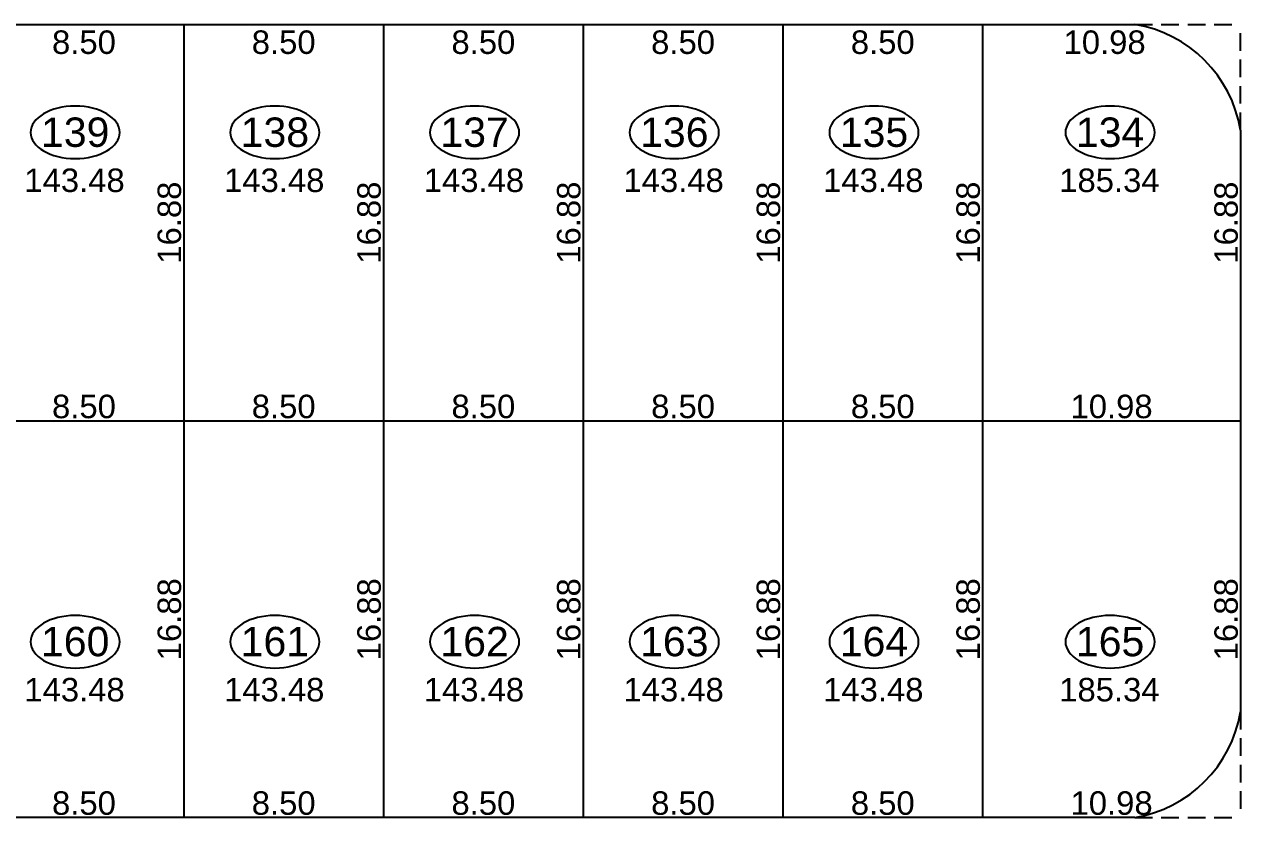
# Model space of a CAD drawing. Header units: millimetres. Extents: x 9625 to 10808, y -1607 to -1252.
# Drawn here: x 10539.6 to 10591.4, y -1412.4 to -1378.6 of the extents above; entities that cross this region are included whole.
import ezdxf

# ---------------------------------------------------------------- set-up
doc = ezdxf.new("R2010")
doc.units = ezdxf.units.MM
doc.header["$LTSCALE"] = 3
doc.header["$MEASUREMENT"] = 0
doc.header["$PDMODE"] = 35
doc.header["$PDSIZE"] = 1
doc.linetypes.add('HIDDEN', pattern=[0.375, 0.25, -0.125])
doc.layers.get('Defpoints').update_dxf_attribs({"linetype": 'HIDDEN'})
for name, color, linetype in [('DIM1', 8, 'Continuous'), ('PLOT TEXT', 3, 'Continuous'), ('WALL', 6, 'Continuous')]:
    doc.layers.add(name, color=color, linetype=linetype)
doc.styles.add('ARIAL', font='arial.ttf')
doc.styles.get("Standard").update_dxf_attribs({"font": 'arial.ttf'})
doc.dimstyles.get("Standard").update_dxf_attribs({"dimtxt": 1, "dimasz": 0, "dimexe": 0, "dimexo": 0, "dimgap": 0.1, "dimtad": 1, "dimzin": 0, "dimdsep": 46, "dimtxsty": 'Standard', "dimcen": 0, "dimse1": 1, "dimse2": 1, "dimsd1": 1, "dimsd2": 1, "dimclrd": 256, "dimclre": 256, "dimclrt": 3, "dimadec": 0, "dimazin": 0, "dimtfac": 1, "dimtix": 1, "dimtofl": 0, "dimtmove": 2, "dimatfit": 3, "dimfxl": 1, "dimtolj": 1, "dimtzin": 0, "dimlwd": -1, "dimlwe": -1, "dimarcsym": 0})

# ---------------------------------------------------------------- blocks, each defined once
blk = doc.blocks.new('*D682')
at = {"layer": 'Defpoints', "color": 0}
for p in [(10591.388, -1378.571), (10591.388, -1395.451), (10591.388, -1395.451)]:
    blk.add_point(p, dxfattribs=at)
at = {"layer": 'DIM1', "color": 3, "insert": (10590.778, -1387.011), "char_height": 1, "attachment_point": 5, "rotation": 90}
blk.add_mtext('\\A1;16.88', dxfattribs=at)
blk = doc.blocks.new('*D681')
at = {"layer": 'Defpoints', "color": 0}
for p in [(10591.388, -1395.451), (10591.388, -1412.331), (10591.388, -1412.331)]:
    blk.add_point(p, dxfattribs=at)
at = {"layer": 'DIM1', "color": 3, "insert": (10590.778, -1403.891), "char_height": 1, "attachment_point": 5, "rotation": 90}
blk.add_mtext('\\A1;16.88', dxfattribs=at)
blk = doc.blocks.new('*D680')
at = {"layer": 'Defpoints', "color": 0}
for p in [(10580.408, -1412.331), (10591.388, -1412.331), (10591.388, -1412.331)]:
    blk.add_point(p, dxfattribs=at)
at = {"layer": 'DIM1', "color": 3, "insert": (10585.898, -1411.72), "char_height": 1, "attachment_point": 5}
blk.add_mtext('\\A1;10.98', dxfattribs=at)
blk = doc.blocks.new('*D679')
at = {"layer": 'Defpoints', "color": 0}
for p in [(10580.408, -1395.451), (10591.388, -1395.451), (10591.388, -1395.451)]:
    blk.add_point(p, dxfattribs=at)
at = {"layer": 'DIM1', "color": 3, "insert": (10585.898, -1394.84), "char_height": 1, "attachment_point": 5}
blk.add_mtext('\\A1;10.98', dxfattribs=at)
blk = doc.blocks.new('*D678')
at = {"layer": 'Defpoints', "color": 0}
for p in [(10580.408, -1378.571), (10591.388, -1378.571), (10591.388, -1378.571)]:
    blk.add_point(p, dxfattribs=at)
at = {"layer": 'DIM1', "color": 3, "insert": (10585.601, -1379.337), "char_height": 1, "attachment_point": 5}
blk.add_mtext('\\A1;10.98', dxfattribs=at)
blk = doc.blocks.new('*D677')
at = {"layer": 'Defpoints', "color": 0}
for p in [(10580.408, -1395.451), (10580.408, -1412.331), (10580.408, -1412.331)]:
    blk.add_point(p, dxfattribs=at)
at = {"layer": 'DIM1', "color": 3, "insert": (10579.798, -1403.891), "char_height": 1, "attachment_point": 5, "rotation": 90}
blk.add_mtext('\\A1;16.88', dxfattribs=at)
blk = doc.blocks.new('*D676')
at = {"layer": 'Defpoints', "color": 0}
for p in [(10580.408, -1378.571), (10580.408, -1395.451), (10580.408, -1395.451)]:
    blk.add_point(p, dxfattribs=at)
at = {"layer": 'DIM1', "color": 3, "insert": (10579.798, -1387.011), "char_height": 1, "attachment_point": 5, "rotation": 90}
blk.add_mtext('\\A1;16.88', dxfattribs=at)
blk = doc.blocks.new('*D675')
at = {"layer": 'Defpoints', "color": 0}
for p in [(10571.908, -1412.331), (10580.408, -1412.331), (10580.408, -1412.331)]:
    blk.add_point(p, dxfattribs=at)
at = {"layer": 'DIM1', "color": 3, "insert": (10576.158, -1411.72), "char_height": 1, "attachment_point": 5}
blk.add_mtext('\\A1;8.50', dxfattribs=at)
blk = doc.blocks.new('*D674')
at = {"layer": 'Defpoints', "color": 0}
for p in [(10571.908, -1395.451), (10580.408, -1395.451), (10580.408, -1395.451)]:
    blk.add_point(p, dxfattribs=at)
at = {"layer": 'DIM1', "color": 3, "insert": (10576.158, -1394.84), "char_height": 1, "attachment_point": 5}
blk.add_mtext('\\A1;8.50', dxfattribs=at)
blk = doc.blocks.new('*D673')
at = {"layer": 'Defpoints', "color": 0}
for p in [(10571.908, -1378.571), (10580.408, -1378.571), (10580.408, -1378.571)]:
    blk.add_point(p, dxfattribs=at)
at = {"layer": 'DIM1', "color": 3, "insert": (10576.158, -1379.337), "char_height": 1, "attachment_point": 5}
blk.add_mtext('\\A1;8.50', dxfattribs=at)
blk = doc.blocks.new('*D672')
at = {"layer": 'Defpoints', "color": 0}
for p in [(10571.908, -1395.451), (10571.908, -1412.331), (10571.908, -1412.331)]:
    blk.add_point(p, dxfattribs=at)
at = {"layer": 'DIM1', "color": 3, "insert": (10571.298, -1403.891), "char_height": 1, "attachment_point": 5, "rotation": 90}
blk.add_mtext('\\A1;16.88', dxfattribs=at)
blk = doc.blocks.new('*D671')
at = {"layer": 'Defpoints', "color": 0}
for p in [(10571.908, -1378.571), (10571.908, -1395.451), (10571.908, -1395.451)]:
    blk.add_point(p, dxfattribs=at)
at = {"layer": 'DIM1', "color": 3, "insert": (10571.298, -1387.011), "char_height": 1, "attachment_point": 5, "rotation": 90}
blk.add_mtext('\\A1;16.88', dxfattribs=at)
blk = doc.blocks.new('*D670')
at = {"layer": 'Defpoints', "color": 0}
for p in [(10563.408, -1412.331), (10571.908, -1412.331), (10571.908, -1412.331)]:
    blk.add_point(p, dxfattribs=at)
at = {"layer": 'DIM1', "color": 3, "insert": (10567.658, -1411.72), "char_height": 1, "attachment_point": 5}
blk.add_mtext('\\A1;8.50', dxfattribs=at)
blk = doc.blocks.new('*D669')
at = {"layer": 'Defpoints', "color": 0}
for p in [(10563.408, -1395.451), (10571.908, -1395.451), (10571.908, -1395.451)]:
    blk.add_point(p, dxfattribs=at)
at = {"layer": 'DIM1', "color": 3, "insert": (10567.658, -1394.84), "char_height": 1, "attachment_point": 5}
blk.add_mtext('\\A1;8.50', dxfattribs=at)
blk = doc.blocks.new('*D668')
at = {"layer": 'Defpoints', "color": 0}
for p in [(10563.408, -1378.571), (10571.908, -1378.571), (10571.908, -1378.571)]:
    blk.add_point(p, dxfattribs=at)
at = {"layer": 'DIM1', "color": 3, "insert": (10567.658, -1379.337), "char_height": 1, "attachment_point": 5}
blk.add_mtext('\\A1;8.50', dxfattribs=at)
blk = doc.blocks.new('*D667')
at = {"layer": 'Defpoints', "color": 0}
for p in [(10563.408, -1395.451), (10563.408, -1412.331), (10563.408, -1412.331)]:
    blk.add_point(p, dxfattribs=at)
at = {"layer": 'DIM1', "color": 3, "insert": (10562.798, -1403.891), "char_height": 1, "attachment_point": 5, "rotation": 90}
blk.add_mtext('\\A1;16.88', dxfattribs=at)
blk = doc.blocks.new('*D666')
at = {"layer": 'Defpoints', "color": 0}
for p in [(10563.408, -1378.571), (10563.408, -1395.451), (10563.408, -1395.451)]:
    blk.add_point(p, dxfattribs=at)
at = {"layer": 'DIM1', "color": 3, "insert": (10562.798, -1387.011), "char_height": 1, "attachment_point": 5, "rotation": 90}
blk.add_mtext('\\A1;16.88', dxfattribs=at)
blk = doc.blocks.new('*D665')
at = {"layer": 'Defpoints', "color": 0}
for p in [(10554.908, -1412.331), (10563.408, -1412.331), (10563.408, -1412.331)]:
    blk.add_point(p, dxfattribs=at)
at = {"layer": 'DIM1', "color": 3, "insert": (10559.158, -1411.72), "char_height": 1, "attachment_point": 5}
blk.add_mtext('\\A1;8.50', dxfattribs=at)
blk = doc.blocks.new('*D664')
at = {"layer": 'Defpoints', "color": 0}
for p in [(10554.908, -1395.451), (10563.408, -1395.451), (10563.408, -1395.451)]:
    blk.add_point(p, dxfattribs=at)
at = {"layer": 'DIM1', "color": 3, "insert": (10559.158, -1394.84), "char_height": 1, "attachment_point": 5}
blk.add_mtext('\\A1;8.50', dxfattribs=at)
blk = doc.blocks.new('*D663')
at = {"layer": 'Defpoints', "color": 0}
for p in [(10554.908, -1378.571), (10563.408, -1378.571), (10563.408, -1378.571)]:
    blk.add_point(p, dxfattribs=at)
at = {"layer": 'DIM1', "color": 3, "insert": (10559.158, -1379.337), "char_height": 1, "attachment_point": 5}
blk.add_mtext('\\A1;8.50', dxfattribs=at)
blk = doc.blocks.new('*D662')
at = {"layer": 'Defpoints', "color": 0}
for p in [(10554.908, -1395.451), (10554.908, -1412.331), (10554.908, -1412.331)]:
    blk.add_point(p, dxfattribs=at)
at = {"layer": 'DIM1', "color": 3, "insert": (10554.298, -1403.891), "char_height": 1, "attachment_point": 5, "rotation": 90}
blk.add_mtext('\\A1;16.88', dxfattribs=at)
blk = doc.blocks.new('*D661')
at = {"layer": 'Defpoints', "color": 0}
for p in [(10554.908, -1378.571), (10554.908, -1395.451), (10554.908, -1395.451)]:
    blk.add_point(p, dxfattribs=at)
at = {"layer": 'DIM1', "color": 3, "insert": (10554.298, -1387.011), "char_height": 1, "attachment_point": 5, "rotation": 90}
blk.add_mtext('\\A1;16.88', dxfattribs=at)
blk = doc.blocks.new('*D660')
at = {"layer": 'Defpoints', "color": 0}
for p in [(10546.408, -1412.331), (10554.908, -1412.331), (10554.908, -1412.331)]:
    blk.add_point(p, dxfattribs=at)
at = {"layer": 'DIM1', "color": 3, "insert": (10550.658, -1411.72), "char_height": 1, "attachment_point": 5}
blk.add_mtext('\\A1;8.50', dxfattribs=at)
blk = doc.blocks.new('*D659')
at = {"layer": 'Defpoints', "color": 0}
for p in [(10546.408, -1395.451), (10554.908, -1395.451), (10554.908, -1395.451)]:
    blk.add_point(p, dxfattribs=at)
at = {"layer": 'DIM1', "color": 3, "insert": (10550.658, -1394.84), "char_height": 1, "attachment_point": 5}
blk.add_mtext('\\A1;8.50', dxfattribs=at)
blk = doc.blocks.new('*D658')
at = {"layer": 'Defpoints', "color": 0}
for p in [(10546.408, -1378.571), (10554.908, -1378.571), (10554.908, -1378.571)]:
    blk.add_point(p, dxfattribs=at)
at = {"layer": 'DIM1', "color": 3, "insert": (10550.658, -1379.337), "char_height": 1, "attachment_point": 5}
blk.add_mtext('\\A1;8.50', dxfattribs=at)
blk = doc.blocks.new('*D657')
at = {"layer": 'Defpoints', "color": 0}
for p in [(10546.408, -1395.451), (10546.408, -1412.331), (10546.408, -1412.331)]:
    blk.add_point(p, dxfattribs=at)
at = {"layer": 'DIM1', "color": 3, "insert": (10545.798, -1403.891), "char_height": 1, "attachment_point": 5, "rotation": 90}
blk.add_mtext('\\A1;16.88', dxfattribs=at)
blk = doc.blocks.new('*D656')
at = {"layer": 'Defpoints', "color": 0}
for p in [(10546.408, -1378.571), (10546.408, -1395.451), (10546.408, -1395.451)]:
    blk.add_point(p, dxfattribs=at)
at = {"layer": 'DIM1', "color": 3, "insert": (10545.798, -1387.011), "char_height": 1, "attachment_point": 5, "rotation": 90}
blk.add_mtext('\\A1;16.88', dxfattribs=at)
blk = doc.blocks.new('*D655')
at = {"layer": 'Defpoints', "color": 0}
for p in [(10537.908, -1412.331), (10546.408, -1412.331), (10546.408, -1412.331)]:
    blk.add_point(p, dxfattribs=at)
at = {"layer": 'DIM1', "color": 3, "insert": (10542.158, -1411.72), "char_height": 1, "attachment_point": 5}
blk.add_mtext('\\A1;8.50', dxfattribs=at)
blk = doc.blocks.new('*D654')
at = {"layer": 'Defpoints', "color": 0}
for p in [(10537.908, -1395.451), (10546.408, -1395.451), (10546.408, -1395.451)]:
    blk.add_point(p, dxfattribs=at)
at = {"layer": 'DIM1', "color": 3, "insert": (10542.158, -1394.84), "char_height": 1, "attachment_point": 5}
blk.add_mtext('\\A1;8.50', dxfattribs=at)
blk = doc.blocks.new('*D653')
at = {"layer": 'Defpoints', "color": 0}
for p in [(10537.908, -1378.571), (10546.408, -1378.571), (10546.408, -1378.571)]:
    blk.add_point(p, dxfattribs=at)
at = {"layer": 'DIM1', "color": 3, "insert": (10542.158, -1379.337), "char_height": 1, "attachment_point": 5}
blk.add_mtext('\\A1;8.50', dxfattribs=at)

msp = doc.modelspace()

# ---------------------------------------------------------------- linework, layer by layer
at = {"layer": 'PLOT TEXT', "extrusion": (0, 0, -1)}
for centre in [(10541.7845, -1383.1695), (10550.2845, -1383.1695), (10558.7845, -1383.1695), (10567.2845, -1383.1695), (10575.7845, -1383.1695), (10585.8337, -1383.1695), (10541.7845, -1404.8486), (10550.2845, -1404.8486), (10558.7845, -1404.8486), (10567.2845, -1404.8486), (10575.7845, -1404.8486), (10585.8337, -1404.8486)]:
    msp.add_ellipse(centre, major_axis=(1.9004, 0), ratio=0.5882805, dxfattribs=at)
at = {"layer": 'WALL', "lineweight": 25}
for p, q in [((10454.1384, -1378.5709), (10586.8884, -1378.5709)), ((10546.4084, -1378.5709), (10546.4084, -1412.3309)), ((10554.9084, -1378.5709), (10554.9084, -1412.3309)), ((10563.4084, -1378.5709), (10563.4084, -1412.3309)), ((10571.9084, -1378.5709), (10571.9084, -1412.3309)), ((10580.4084, -1378.5709), (10580.4084, -1412.3309)), ((10591.3884, -1383.0709), (10591.3884, -1407.8309)), ((10449.6384, -1395.4509), (10591.3884, -1395.4509)), ((10586.8884, -1412.3309), (10454.1384, -1412.3309))]:
    msp.add_line(p, q, dxfattribs=at)
at = {"layer": 'WALL', "linetype": 'HIDDEN', "lineweight": 25}
for p, q in [((10586.8884, -1378.5709), (10591.3884, -1378.5709)), ((10591.3884, -1383.0709), (10591.3884, -1378.5709)), ((10591.3884, -1407.8309), (10591.3884, -1412.3309)), ((10586.8884, -1412.3309), (10591.3884, -1412.3309))]:
    msp.add_line(p, q, dxfattribs=at)
at = {"layer": 'WALL', "lineweight": 25}
for centre, start, end in [((10585.9869, -1383.9725), 9.47594, 80.52406), ((10585.9869, -1406.9294), 279.47594, 350.52406)]:
    msp.add_arc(centre, 5.4763, start, end, dxfattribs=at)

# ---------------------------------------------------------------- texts
at = {"layer": 'PLOT TEXT', "linetype": 'Continuous', "attachment_point": 5, "style": 'ARIAL'}
for s, insert, char_height in [('\\A1;139', (10541.7845, -1383.1695), 1.25), ('\\A1;138', (10550.2845, -1383.1695), 1.25), ('\\A1;137', (10558.7845, -1383.1695), 1.25), ('\\A1;136', (10567.2845, -1383.1695), 1.25), ('\\A1;135', (10575.7845, -1383.1695), 1.25), ('\\A1;134', (10585.8337, -1383.1695), 1.25), ('\\A1;143.48', (10541.7557, -1385.215), 1), ('\\A1;143.48', (10550.2557, -1385.215), 1), ('\\A1;143.48', (10558.7557, -1385.215), 1), ('\\A1;143.48', (10567.2557, -1385.215), 1), ('\\A1;143.48', (10575.7557, -1385.215), 1), ('\\A1;185.34', (10585.805, -1385.215), 1), ('\\A1;160', (10541.7845, -1404.8486), 1.25), ('\\A1;161', (10550.2845, -1404.8486), 1.25), ('\\A1;162', (10558.7845, -1404.8486), 1.25), ('\\A1;163', (10567.2845, -1404.8486), 1.25), ('\\A1;164', (10575.7845, -1404.8486), 1.25), ('\\A1;165', (10585.8337, -1404.8486), 1.25), ('\\A1;143.48', (10541.7557, -1406.8942), 1), ('\\A1;143.48', (10550.2557, -1406.8942), 1), ('\\A1;143.48', (10558.7557, -1406.8942), 1), ('\\A1;143.48', (10567.2557, -1406.8942), 1), ('\\A1;143.48', (10575.7557, -1406.8942), 1), ('\\A1;185.34', (10585.805, -1406.8942), 1)]:
    msp.add_mtext(s, dxfattribs=dict(at, insert=insert, char_height=char_height))

# ---------------------------------------------------------------- dimensions: what is measured, and where the dimension line sits
at = {"layer": 'DIM1'}
for base, p1, p2, picture, middle in [((10546.4084, -1378.5709), (10537.9084, -1378.5709), (10546.4084, -1378.5709), '*D653', (10542.1584, -1379.3369)), ((10554.9084, -1378.5709), (10546.4084, -1378.5709), (10554.9084, -1378.5709), '*D658', (10550.6584, -1379.3369)), ((10563.4084, -1378.5709), (10554.9084, -1378.5709), (10563.4084, -1378.5709), '*D663', (10559.1584, -1379.3369)), ((10571.9084, -1378.5709), (10563.4084, -1378.5709), (10571.9084, -1378.5709), '*D668', (10567.6584, -1379.3369)), ((10580.4084, -1378.5709), (10571.9084, -1378.5709), (10580.4084, -1378.5709), '*D673', (10576.1584, -1379.3369)), ((10591.3884, -1378.5709), (10580.4084, -1378.5709), (10591.3884, -1378.5709), '*D678', (10585.601, -1379.3369))]:
    dim = msp.add_linear_dim(base=base, p1=p1, p2=p2, angle=0, dimstyle='Standard', dxfattribs=at)
    dim.commit()
    dim.dimension.update_dxf_attribs({"geometry": picture, "text_midpoint": middle, "dimtype": 129})
for p1, p2, picture, middle in [((10546.4084, -1378.5709), (10546.4084, -1395.4509), '*D656', (10545.7979, -1387.0109)), ((10554.9084, -1378.5709), (10554.9084, -1395.4509), '*D661', (10554.2979, -1387.0109)), ((10563.4084, -1378.5709), (10563.4084, -1395.4509), '*D666', (10562.7979, -1387.0109)), ((10571.9084, -1378.5709), (10571.9084, -1395.4509), '*D671', (10571.2979, -1387.0109)), ((10580.4084, -1378.5709), (10580.4084, -1395.4509), '*D676', (10579.7979, -1387.0109)), ((10591.3884, -1378.5709), (10591.3884, -1395.4509), '*D682', (10590.7779, -1387.0109)), ((10537.9084, -1395.4509), (10546.4084, -1395.4509), '*D654', (10542.1584, -1394.8404)), ((10546.4084, -1395.4509), (10554.9084, -1395.4509), '*D659', (10550.6584, -1394.8404)), ((10554.9084, -1395.4509), (10563.4084, -1395.4509), '*D664', (10559.1584, -1394.8404)), ((10563.4084, -1395.4509), (10571.9084, -1395.4509), '*D669', (10567.6584, -1394.8404)), ((10571.9084, -1395.4509), (10580.4084, -1395.4509), '*D674', (10576.1584, -1394.8404)), ((10580.4084, -1395.4509), (10591.3884, -1395.4509), '*D679', (10585.8984, -1394.8404)), ((10546.4084, -1395.4509), (10546.4084, -1412.3309), '*D657', (10545.7979, -1403.8909)), ((10554.9084, -1395.4509), (10554.9084, -1412.3309), '*D662', (10554.2979, -1403.8909)), ((10563.4084, -1395.4509), (10563.4084, -1412.3309), '*D667', (10562.7979, -1403.8909)), ((10571.9084, -1395.4509), (10571.9084, -1412.3309), '*D672', (10571.2979, -1403.8909)), ((10580.4084, -1395.4509), (10580.4084, -1412.3309), '*D677', (10579.7979, -1403.8909)), ((10591.3884, -1395.4509), (10591.3884, -1412.3309), '*D681', (10590.7779, -1403.8909)), ((10537.9084, -1412.3309), (10546.4084, -1412.3309), '*D655', (10542.1584, -1411.7204)), ((10546.4084, -1412.3309), (10554.9084, -1412.3309), '*D660', (10550.6584, -1411.7204)), ((10554.9084, -1412.3309), (10563.4084, -1412.3309), '*D665', (10559.1584, -1411.7204)), ((10563.4084, -1412.3309), (10571.9084, -1412.3309), '*D670', (10567.6584, -1411.7204)), ((10571.9084, -1412.3309), (10580.4084, -1412.3309), '*D675', (10576.1584, -1411.7204)), ((10580.4084, -1412.3309), (10591.3884, -1412.3309), '*D680', (10585.8984, -1411.7204))]:
    dim = msp.add_aligned_dim(p1=p1, p2=p2, distance=0, dimstyle='Standard', dxfattribs=at)
    dim.commit()
    dim.dimension.update_dxf_attribs({"geometry": picture, "text_midpoint": middle})

doc.saveas('drawing.dxf')
